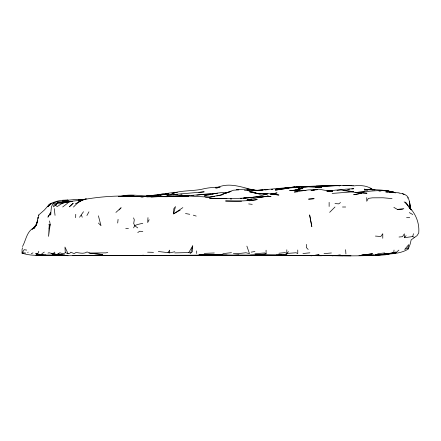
<?xml version="1.0" encoding="UTF-8"?>
<svg xmlns="http://www.w3.org/2000/svg" width="441" height="441" viewBox="0 0 441 441"><rect width="100%" height="100%" fill="white"/><g stroke="black" fill="none" stroke-linecap="round" stroke-linejoin="round"><path stroke-width="0.66" d="M75.648 217.683L75.747 214.298M306.467 244.375L306.313 247.5L308.176 249.452M49.563 220.941L50.175 224.419L48.543 236.365L49.26 225.257L48.912 224.271M147.978 217.628L147.68 222.518L149.152 219.728M188.77 252.572L192.723 245.858L192.331 251.728L190.672 253.128L188.77 252.572L174.834 252.908M117.697 223.019L118.078 219.348M394.028 250.064L393.73 252.754C365.843 257.88 337.227 254.937 309.069 255.56M38.191 217.793L38.703 215.004L44.403 209.993L49.375 204.332C55.108 201.173 61.525 199.69 68.068 200.236L62.732 200.435L68.068 200.153L66.067 200.451M53.675 203.461L53.201 203.069L54.199 203.963L53.493 206.895L57.297 203.433L59.011 203.88L68.068 201.901L57.391 201.735L53.201 203.069L51.41 207.005L50.577 215.043L50.936 213.742M407.87 248.123L408.702 244.661L404.673 249.446L407.87 248.123L408.553 248.878C398.984 255.008 386.581 253.63 375.693 254.959L376.95 254.694M49.1 228.361L50.175 224.419L49.26 225.257M399.044 237.015L402.534 236.696L404.342 233.813L404.342 237.721L412.699 236.563L413.476 233.697M37.617 220.709L36.239 225.687L38.025 217.314L38.135 218.846M190.672 253.128L192.723 245.858M37.766 220.076L37.022 222.54L34.255 228.361L35.903 225.583M38.814 251.238L38.174 253.007L37.264 253.603L35.798 253.746L41.377 255.107L64.562 255.207L36.041 255.218L46.046 255.119C38.031 255.521 29.762 255.73 22.05 253.134L24.123 249.711L26.725 250.091M22.623 247.776L22.067 249.308L22.05 253.134M50.599 212.827L47.898 217.165L50.825 212.341M86.905 215.506L88.955 211.801M133.59 227.881L134.759 225.599L133.7 223.499L134.307 219.8L133.546 217.882M22.502 246.519C25.991 240.279 26.642 231.542 33.698 227.859M168.021 252.616L169.68 250.146L169.68 252.864L158.308 251.486M407.693 198.163C409.259 196.427 403.41 193.544 402.076 193.478M79.578 217.231L83.492 211.735M47.639 206.757L49.375 204.332L51.823 203.207L47.639 206.757L51.84 203.185M404.342 237.721L406.089 235.67M119.125 209.933L121.126 207.733L115.917 212.424M288.508 251.651L286.815 253.476L284.952 252.616L278.933 253.239M54.855 252.114C53.548 254.148 50.847 253.255 48.984 252.732L47.959 253.151M36.895 223.912L32.055 229.348L33.499 228.256M329.648 212.341L334.984 207.005M73.476 207.066C76.905 203.301 81.089 199.685 86.287 198.874L83.355 199.613C101.033 196.41 119.494 195.302 137.465 196.471L129.461 196.03L118.783 196.465L132.129 195.914L135.464 196.46L132.129 195.914M27.717 252.572L28.169 252.125M107.786 252.511L105.779 252.864L90.405 253.018L86.998 251.96C83.856 254.275 79.501 252.814 75.951 252.506L74.132 253.625L70.781 252.18L69.821 253.277L68.052 253.68L64.97 247.043L65.285 252.566L64.535 253.25L62.639 253.691L59.789 252.759L58.229 253.856M44.298 252.098L41.851 253.729M398.885 250.113L395.72 252.82L381.03 254.578M340.469 202.54L338.782 203.858L334.984 203.593M62.699 206.972L67.682 203.108M32.981 252.831L31.272 253.779M182.844 207.628L173.539 213.891L173.815 208.725L175.485 206.581L173.539 213.891L180.176 210.186M137.757 232.528L139.725 231.249L142.807 231.459M396.453 252.401L395.72 252.82L385.037 254.093M75.372 203.792L83.619 199.53L78.746 201.228L82.699 200.22M395.522 251.96L393.73 252.754L381.03 254.518L383.703 254.248M134.759 225.599L137.465 224.513L142.807 223.289M206.201 195.832L204.194 195.964C211.895 194.261 219.557 192 227.55 192.53M212.419 194.227L214.337 193.505L217.545 193.202M169.68 252.864L174.834 251.761M157.536 195.143L162.696 193.742L168.319 193.434M389.519 253.437L385.699 254.694L375.693 255.058L376.95 254.716M246.993 200.473L260.251 196.934L270.928 196.41M146.842 196.025L148.143 195.639L168.313 194.371L148.143 195.639M146.842 196.096L148.143 195.732L146.142 196.019M120.15 196.532C130.205 193.505 140.574 196.212 150.811 196.107L148.143 196.173M266.298 196.438L268.255 195.909L266.298 196.405M231.001 191.455L224.998 193.406L230.891 191.455M273.271 193.825L277.031 192.882L270.592 194.09M391.255 253.305L385.699 254.694L375.693 254.815M391.812 253.294L385.699 254.744L375.693 255.085M216.768 195.969L223.085 194.58L209.536 197.127L205.534 197.232M160.188 195.154L161.489 194.878L153.485 195.28M225.869 193.246L222.126 194.31L233.559 190.192L238.895 189.889M330.315 191.113L334.984 190.165L340.325 189.862L353.671 191.675L342.993 190.6M243.112 198.274L246.905 197.513L243.019 198.235M83.355 199.9L78.746 200.809L82.748 200.214M240.428 198.715L241.723 198.478M266.077 250.223L266.077 253.796C243.884 257.197 221.2 254.077 198.858 254.964L217.457 255.008M54.199 203.963L57.297 203.433L55.45 205.043L57.154 206.614L62.435 203.196L68.068 201.802L72.07 201.416M264.953 196.57L257.946 197.722L265.587 196.394L270.928 196.686L266.254 196.493M66.067 200.407L73.41 199.679L85.416 199.304M249.485 200.842L257.235 199.586C246.756 201.085 236.122 201.25 225.549 200.991L241.563 201.212M336.99 190.303L345.661 189.167L353.803 188.715L351.775 188.946M251.177 252.131L254.909 251.53M231.453 252.665L222.881 253.636M383.031 254.507L388.367 253.68M260.251 196.377L244.959 198.213M72.07 201.493L68.068 202.094L73.41 201.03L82.748 200.065M289.12 188.053L275.438 190.115L289.12 188.053L300.288 186.934L342.993 185.38L351.003 185.501L352.199 185.881M251.954 198.93L246.993 199.679L248.371 199.635M387.099 253.812L380.363 254.837L376.228 254.926M389.122 253.509L390.472 253.305M362.392 255.157L359.007 255.642L372.546 253.707L363.748 254.964M214.872 196.383L209.536 197.127L188.18 196.008L166.83 196.725L118.783 196.51L129.461 196.239L145.475 196.548L129.461 196.239L136.798 196.46M314.968 190.016L310.966 190.573L318.97 189.172L332.316 191.719L328.98 191.35M316.302 189.834L317.636 189.647M397.391 209.42L403.857 208.587L401.729 209.662L397.391 209.42L393.857 207.369M198.858 192.469L204.194 191.835L166.83 195.131L172.166 194.79M196.769 195.109L205.219 194.128L215.451 193.599M219.111 187.563L216.597 187.849C229.463 181.714 242.23 187.601 254.909 190.303L247.456 189.068L236.216 189.602M347.723 189.415L349.746 189.178M377.694 253.718L384.69 252.93M218.896 187.563L215.577 187.927L217.567 187.816M302.956 253.52L309.869 252.825M274.263 194.553L276.264 194.354L270.691 194.046L272.593 194.277M392.881 192.458L394.144 192.337L395.274 192.976M355.005 192.508C367.8 191.763 380.914 188.969 393.559 192.089M298.32 187.199L300.288 187.023L296.335 187.205M324.069 253.63L331.406 252.969M379.028 254.694L375.671 255.03L379.695 254.7M174.504 193.246L171.797 193.467C181.455 190.319 191.681 191.201 201.526 189.316C207.612 187.734 213.935 187.166 220.213 187.193M379.028 191.151L381.03 190.986M384.365 190.71L385.699 190.6L394.232 192.315C384.513 189.713 374.359 189.398 364.349 189.961L367.684 189.911M151.379 196.901L188.18 195.622L211.173 193.913M332.161 193.428L351.003 191.962L367.017 193.202L358.34 192.734M355.672 192.474L364.349 191.78M303.408 187.794L301.346 187.954L308.292 186.841L321.759 187.679L315.69 187.414M148.81 196.047L150.811 195.898L148.143 196.036M150.811 196.895L173.947 196.173M258.376 190.369L252.241 190.81L294.946 186.973L316.302 186.058L340.325 185.667M259.738 190.269L263.145 190.021M265.184 189.873L267.913 189.674M271.32 189.426L272.681 189.327M292.278 190.38L289.61 190.573L300.288 189.801L293.612 190.28M263.068 189.928L257.583 190.28L246.905 189.823L253.575 190.297M264.435 189.839L267.863 189.619M271.292 189.398L272.665 189.31M173.5 194.702L177.502 194.448M297.609 191.813L294.274 192.022L308.292 189.922L317.636 189.443M263.415 193.808L267.847 193.544L257.55 193.66L258.773 193.792M254.909 253.784L264.628 252.936L266.077 253.796M168.219 193.45L165.662 193.599L174.834 192.298L177.398 192.496M62.732 202.072L68.068 201.774L62.732 201.956L68.068 201.912L62.732 202.325L64.733 202.276M316.302 186.604L337.657 185.534L339.68 185.942M182.844 196.008L188.847 195.71M191.521 195.584L193.522 195.484M171.499 196.46L180.176 196.074M181.51 196.013L188.18 195.716L168.164 196.477M186.846 196.465L188.18 196.41L166.83 196.245L146.809 196.918M204.194 253.393L214.287 252.985M353.671 185.893C360.275 185.198 367.568 185.336 372.882 189.884L370.115 188.087L372.926 189.597M180.793 194.255L182.034 194.211M361.675 255.311L367.017 255.124M62.732 202.364L57.391 202.529L65.4 202.199M337.657 185.534L316.302 186.058M361.675 255.339L369.685 255.124M233.361 253.702L238.895 253.558L245.929 252.732L249.468 253.647L246.888 246.122M278.933 255.008L286.942 254.859L255.251 255.041M361.763 255.24L367.276 255.119M371.686 189.845L375.021 189.795L364.349 189.365L366.973 189.884M160.822 255.405L105.868 255.565M164.074 255.356L166.83 255.317M150.811 255.554L142.807 255.615M372.353 255.119L361.675 255.262L373.687 255.119M172.337 196.465L188.18 196.289L166.83 196.245L180.606 196.471M38.042 255.119L36.041 255.146L44.045 255.119M216.079 255.119L122.785 255.532M330.315 191.278L332.316 191.267L326.979 190.975L332.316 191.157L326.979 191.151M60.323 254.363L57.788 253.818L62.732 255.499L68.068 255.708L113.447 255.466L74.077 255.56M160.629 255.515L145.475 255.626L142.845 255.124M164.074 255.493L166.83 255.471M326.979 191.085L332.316 191.058M198.858 255.201L227.098 255.119M276.264 255.014L281.601 254.992M103.8 255.56L241.563 255.207L299.428 255.455M342.497 207.005L345.661 207.005M406.574 217.683L409.722 217.683M125.751 228.361L128.425 228.361M81.414 255.642L241.563 255.168L299.428 255.488M351.003 255.83L294.946 255.405L300.955 255.532M369.018 255.119L375.021 255.135M250.521 255.119L321.638 255.719L302.289 255.56M342.993 255.763L311.137 255.554M260.162 255.119L284.274 255.273M55.682 255.119L64.579 255.174M72.743 255.56L81.414 255.681M172.166 196.3L180.843 196.46M142.807 196.901L140.806 196.857L143.474 196.912M62.065 255.019L54.723 254.859L62.065 255.08M305.971 190.358L294.946 190.065L299.621 190.303M254.457 192.943L249.573 191.835L260.179 194.018L267.433 194.216M351.003 185.716L342.993 185.38L353.671 185.755M147.614 252.175L153.485 252.346M110.035 255.565L113.447 255.664M63.399 255.119L64.733 255.157M302.956 190.468L305.624 190.6M129.461 196.03L138.132 196.46M226.895 198.687L209.541 198.224L230.913 198.676L246.905 197.965L257.583 196.719L268.084 193.605L278.933 195.038L273.861 194.426M230.257 198.902L231.602 198.99M62.732 255.356L68.068 255.708M399.044 192.838L385.699 191.89L387.65 192.067M59.397 254.678L62.065 254.865M94.76 253.796L102.77 254.49L89.038 253.206M22.342 252.748L25.705 253.046M388.951 192.188L392.203 192.485M57.391 254.54L52.055 254.016L64.733 255.389M254.909 193.136L260.179 194.068M248.663 203.929L252.224 204.348M375.423 236.084L380.815 236.503L382.766 233.719L382.766 238.272M399.116 193.119L401.481 193.406M392.038 198.604L383.031 197.777L372.353 197.833L368.34 198.417L366.747 201.256L366.747 197.607M22.188 253.024L23.456 253.2M247.456 189.068L255.554 190.275M244.237 190.143L249.573 190.953L256.938 193.45M35.798 253.746L39.607 254.38M41.509 254.694L42.777 254.909M185.512 213.538L189.746 214.298M259.402 193.808L255.234 192.993L256.392 193.329M367.59 189.85L364.294 189.139L367.651 189.862M389.618 191.543L385.699 190.44L391.591 192.033M193.307 215.164L196.19 216.084M65.285 252.566L68.052 253.68M412.699 236.563L414.154 237.252M409.276 212.59L412.793 214.535M402.093 193.538L404.077 194.713M134.759 225.786L137.757 227.881M404.127 201.857L407.137 204.249L411.459 209.966L408.846 206.846C415.786 213.549 419.65 223.378 418.73 232.997L417.021 235.665L411.172 239.871L410.086 244.375L408.366 248.691M98.42 223.019L100.995 225.687L98.404 215.831M38.703 215.004L38.94 215.285M407.137 204.249L405.417 202.149L407.98 205.964M409.667 208.268L409.193 207.005L409.628 208.191M81.469 215.153L82.224 217.231M408.107 197.381L409.54 201.669L410.538 209.006M54.232 208.604L55.048 215.357M345.617 249.716L345.909 253.922M329.135 202.358L329.135 206.476M297.763 250.014L297.763 253.581L296.076 252.743L286.815 253.476L286.815 249.804M196.692 250.935L196.692 253.487M71.321 204.944L69.32 206.835L73.223 203.251L71.321 204.944M359.448 193.654L353.671 194.729L361.405 193.301L359.448 193.654M300.795 188.373L298.138 188.803L302.724 188.064L300.795 188.373M318.97 254.81L310.966 255.802L318.97 254.81M289.61 187.541L275.592 189.305L294.946 186.973L289.61 187.585L300.288 186.852L289.61 187.541M340.325 255.069L332.316 255.774L340.325 255.069M314.031 198.715L308.634 199.117L314.031 198.715M238.895 255.085L233.559 255.333L238.895 255.085M85.422 199.326L78.746 199.564L85.416 199.332M371.686 255.113L361.675 255.256L371.686 255.113M222.881 255.014L214.872 255.03L222.881 255.014M81.414 255.593L80.08 255.56L81.414 255.593M113.447 255.598L112.075 255.56L113.447 255.598M57.391 254.622L51.762 253.399L57.391 254.639M311.826 226.564L309.643 215.021L311.826 226.564M410.163 207.005L409.518 201.669L410.163 207.005"/></g></svg>
